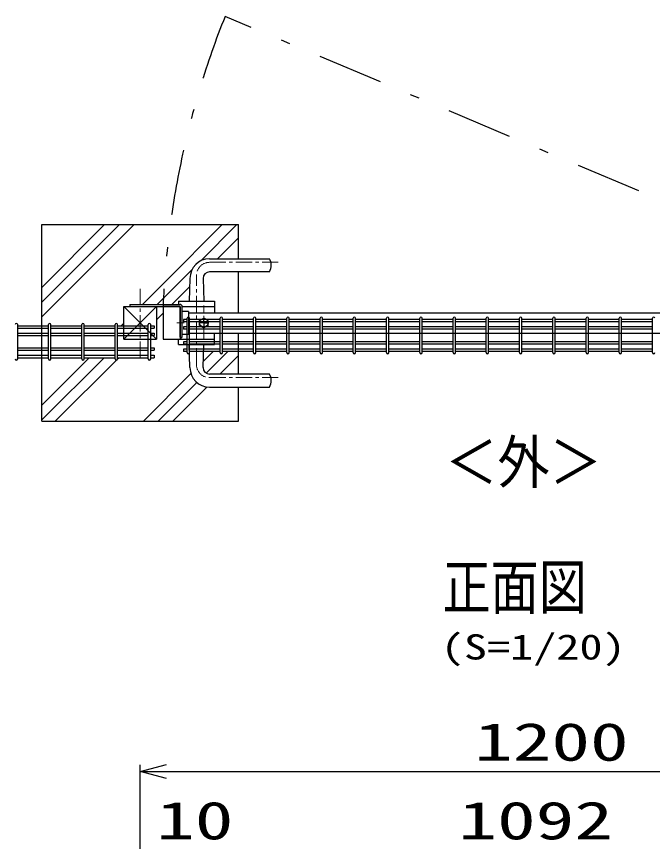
# Model space of a CAD drawing. Units: millimetres, scale not verified. Extents: x -4425 to 4425, y -3150 to 3150.
# Drawn here: x -2933 to -1962, y 1019 to 2278 of the extents above; entities that cross this region are included whole.
import ezdxf
from ezdxf.enums import TextEntityAlignment as Align

# ---------------------------------------------------------------- set-up
doc = ezdxf.new("R2010")
doc.units = ezdxf.units.MM
doc.header["$LTSCALE"] = 20
doc.linetypes.add('USER1', pattern=[2, 1.25, -0.25, 0.25, -0.25])
doc.linetypes.add('USER4', pattern=[10.7, 5, -2.5, 0.7, -2.5])
for name, color, linetype, lineweight in [('0-2_Jﾊﾟﾈﾙ', 3, 'Continuous', 25), ('0-3_外形線', 7, 'Continuous', 25), ('0-4_寸法線', 4, 'Continuous', 25), ('0-5_寸法', 4, 'Continuous', 25), ('0-A_0', 7, 'Continuous', 25), ('0-B_軸線', 1, 'USER1', 9), ('0-C_扉縦枠', 7, 'Continuous', 25), ('0-D_扉横枠', 7, 'Continuous', 25), ('0-E_ハッチング', 4, 'Continuous', 25), ('1-1_丁番', 3, 'Continuous', 25)]:
    doc.layers.add(name, color=color, linetype=linetype, lineweight=lineweight)
doc.layers.add('1-4_D-TITLE', color=7, linetype='Continuous')
doc.styles.add('ＭＳ ゴシック', font='')
doc.styles.get('ＭＳ ゴシック').set_extended_font_data('MS Gothic')

# ---------------------------------------------------------------- blocks, each defined once
blk = doc.blocks.new('_Open30')
at = {"layer": '0-5_寸法'}
blk.add_line((0, 0), (-20, 0), dxfattribs=at)
blk.add_lwpolyline([(-20, 5.36), (0, 0), (-20, -5.36)], dxfattribs=at)

msp = doc.modelspace()

# ---------------------------------------------------------------- linework, layer by layer
at = {"layer": '0-2_Jﾊﾟﾈﾙ'}
for p, q in [((-2677.85, 1815.93), (-2677.85, 1812.33)), ((-2672.65, 1815.93), (-2677.85, 1815.93)), ((-2672.65, 1765.33), (-2672.65, 1817.73)), ((-2669.05, 1765.33), (-2669.05, 1817.73)), ((-2621.89, 1815.93), (-2669.05, 1815.93)), ((-2621.89, 1765.33), (-2621.89, 1817.73)), ((-2618.29, 1765.33), (-2618.29, 1817.73)), ((-2571.12, 1815.93), (-2618.29, 1815.93)), ((-2571.12, 1765.33), (-2571.12, 1817.73)), ((-2567.52, 1765.33), (-2567.52, 1817.73)), ((-2520.35, 1815.93), (-2567.52, 1815.93)), ((-2520.35, 1765.33), (-2520.35, 1817.73)), ((-2516.75, 1765.33), (-2516.75, 1817.73)), ((-2469.58, 1815.93), (-2516.75, 1815.93)), ((-2469.58, 1765.33), (-2469.58, 1817.73)), ((-2465.98, 1765.33), (-2465.98, 1817.73)), ((-2418.81, 1815.93), (-2465.98, 1815.93)), ((-2418.81, 1765.33), (-2418.81, 1817.73)), ((-2415.21, 1765.33), (-2415.21, 1817.73)), ((-2368.04, 1815.93), (-2415.21, 1815.93)), ((-2368.04, 1765.33), (-2368.04, 1817.73)), ((-2364.44, 1765.33), (-2364.44, 1817.73)), ((-2317.27, 1815.93), (-2364.44, 1815.93)), ((-2317.27, 1765.33), (-2317.27, 1817.73)), ((-2313.67, 1765.33), (-2313.67, 1817.73)), ((-2266.5, 1815.93), (-2313.67, 1815.93)), ((-2266.5, 1765.33), (-2266.5, 1817.73)), ((-2262.9, 1765.33), (-2262.9, 1817.73)), ((-2215.73, 1815.93), (-2262.9, 1815.93)), ((-2215.73, 1765.33), (-2215.73, 1817.73)), ((-2212.13, 1765.33), (-2212.13, 1817.73)), ((-2164.96, 1815.93), (-2212.13, 1815.93)), ((-2164.96, 1765.33), (-2164.96, 1817.73)), ((-2161.36, 1765.33), (-2161.36, 1817.73)), ((-2114.19, 1815.93), (-2161.36, 1815.93)), ((-2114.19, 1765.33), (-2114.19, 1817.73)), ((-2110.59, 1765.33), (-2110.59, 1817.73)), ((-2063.42, 1815.93), (-2110.59, 1815.93)), ((-2063.42, 1765.33), (-2063.42, 1817.73)), ((-2059.82, 1765.33), (-2059.82, 1817.73)), ((-2012.65, 1815.93), (-2059.82, 1815.93)), ((-2012.65, 1765.33), (-2012.65, 1817.73)), ((-2009.05, 1765.33), (-2009.05, 1817.73)), ((-1961.89, 1815.93), (-2009.05, 1815.93)), ((-1961.89, 1765.33), (-1961.89, 1817.73)), ((-2931.24, 1755.83), (-2931.24, 1808.23)), ((-2931.24, 1806.43), (-2884.07, 1806.43)), ((-2931.24, 1802.83), (-2884.07, 1802.83)), ((-2884.07, 1755.83), (-2884.07, 1808.23)), ((-2880.47, 1755.83), (-2880.47, 1808.23)), ((-2880.47, 1806.43), (-2833.3, 1806.43)), ((-2880.47, 1802.83), (-2833.3, 1802.83)), ((-2833.3, 1755.83), (-2833.3, 1808.23)), ((-2829.7, 1755.83), (-2829.7, 1808.23)), ((-2829.7, 1806.43), (-2782.53, 1806.43)), ((-2829.7, 1802.83), (-2782.53, 1802.83)), ((-2782.53, 1755.83), (-2782.53, 1808.23)), ((-2778.93, 1755.83), (-2778.93, 1808.23)), ((-2778.93, 1806.43), (-2731.76, 1806.43)), ((-2778.93, 1802.83), (-2731.76, 1802.83)), ((-2731.76, 1755.83), (-2731.76, 1808.23)), ((-2728.16, 1755.83), (-2728.16, 1808.23)), ((-2728.16, 1806.43), (-2722.96, 1806.43)), ((-2728.16, 1802.83), (-2722.96, 1802.83)), ((-2722.96, 1806.43), (-2722.96, 1802.83)), ((-2672.65, 1812.33), (-2677.85, 1812.33)), ((-2677.85, 1804.63), (-2677.85, 1801.03)), ((-2672.65, 1804.63), (-2677.85, 1804.63)), ((-2672.65, 1801.03), (-2677.85, 1801.03)), ((-2621.89, 1812.33), (-2669.05, 1812.33)), ((-2621.89, 1804.63), (-2669.05, 1804.63)), ((-2621.89, 1801.03), (-2669.05, 1801.03)), ((-2571.12, 1812.33), (-2618.29, 1812.33)), ((-2571.12, 1804.63), (-2618.29, 1804.63)), ((-2571.12, 1801.03), (-2618.29, 1801.03)), ((-2520.35, 1812.33), (-2567.52, 1812.33)), ((-2520.35, 1804.63), (-2567.52, 1804.63)), ((-2520.35, 1801.03), (-2567.52, 1801.03)), ((-2469.58, 1812.33), (-2516.75, 1812.33)), ((-2469.58, 1804.63), (-2516.75, 1804.63)), ((-2469.58, 1801.03), (-2516.75, 1801.03)), ((-2418.81, 1812.33), (-2465.98, 1812.33)), ((-2418.81, 1804.63), (-2465.98, 1804.63)), ((-2418.81, 1801.03), (-2465.98, 1801.03)), ((-2368.04, 1812.33), (-2415.21, 1812.33)), ((-2368.04, 1804.63), (-2415.21, 1804.63)), ((-2368.04, 1801.03), (-2415.21, 1801.03)), ((-2317.27, 1812.33), (-2364.44, 1812.33)), ((-2317.27, 1804.63), (-2364.44, 1804.63)), ((-2317.27, 1801.03), (-2364.44, 1801.03)), ((-2266.5, 1812.33), (-2313.67, 1812.33)), ((-2266.5, 1804.63), (-2313.67, 1804.63)), ((-2266.5, 1801.03), (-2313.67, 1801.03)), ((-2215.73, 1812.33), (-2262.9, 1812.33)), ((-2215.73, 1804.63), (-2262.9, 1804.63)), ((-2215.73, 1801.03), (-2262.9, 1801.03)), ((-2164.96, 1812.33), (-2212.13, 1812.33)), ((-2164.96, 1804.63), (-2212.13, 1804.63)), ((-2164.96, 1801.03), (-2212.13, 1801.03)), ((-2114.19, 1812.33), (-2161.36, 1812.33)), ((-2114.19, 1804.63), (-2161.36, 1804.63)), ((-2114.19, 1801.03), (-2161.36, 1801.03)), ((-2063.42, 1812.33), (-2110.59, 1812.33)), ((-2063.42, 1804.63), (-2110.59, 1804.63)), ((-2063.42, 1801.03), (-2110.59, 1801.03)), ((-2012.65, 1812.33), (-2059.82, 1812.33)), ((-2012.65, 1804.63), (-2059.82, 1804.63)), ((-2012.65, 1801.03), (-2059.82, 1801.03)), ((-1961.89, 1812.33), (-2009.05, 1812.33)), ((-1961.89, 1804.63), (-2009.05, 1804.63)), ((-1961.89, 1801.03), (-2009.05, 1801.03)), ((-2931.24, 1795.13), (-2884.07, 1795.13)), ((-2931.24, 1791.53), (-2884.07, 1791.53)), ((-2880.47, 1795.13), (-2833.3, 1795.13)), ((-2880.47, 1791.53), (-2833.3, 1791.53)), ((-2829.7, 1795.13), (-2782.53, 1795.13)), ((-2829.7, 1791.53), (-2782.53, 1791.53)), ((-2778.93, 1795.13), (-2731.76, 1795.13)), ((-2778.93, 1791.53), (-2731.76, 1791.53)), ((-2728.16, 1795.13), (-2722.96, 1795.13)), ((-2728.16, 1791.53), (-2722.96, 1791.53)), ((-2722.96, 1795.13), (-2722.96, 1791.53)), ((-2677.85, 1782.03), (-2677.85, 1778.43)), ((-2672.65, 1782.03), (-2677.85, 1782.03)), ((-2672.65, 1778.43), (-2677.85, 1778.43)), ((-2621.89, 1782.03), (-2669.05, 1782.03)), ((-2621.89, 1778.43), (-2669.05, 1778.43)), ((-2571.12, 1782.03), (-2618.29, 1782.03)), ((-2571.12, 1778.43), (-2618.29, 1778.43)), ((-2520.35, 1782.03), (-2567.52, 1782.03)), ((-2520.35, 1778.43), (-2567.52, 1778.43)), ((-2469.58, 1782.03), (-2516.75, 1782.03)), ((-2469.58, 1778.43), (-2516.75, 1778.43)), ((-2418.81, 1782.03), (-2465.98, 1782.03)), ((-2418.81, 1778.43), (-2465.98, 1778.43)), ((-2368.04, 1782.03), (-2415.21, 1782.03)), ((-2368.04, 1778.43), (-2415.21, 1778.43)), ((-2317.27, 1782.03), (-2364.44, 1782.03)), ((-2317.27, 1778.43), (-2364.44, 1778.43)), ((-2266.5, 1782.03), (-2313.67, 1782.03)), ((-2266.5, 1778.43), (-2313.67, 1778.43)), ((-2215.73, 1782.03), (-2262.9, 1782.03)), ((-2215.73, 1778.43), (-2262.9, 1778.43)), ((-2164.96, 1782.03), (-2212.13, 1782.03)), ((-2164.96, 1778.43), (-2212.13, 1778.43)), ((-2114.19, 1782.03), (-2161.36, 1782.03)), ((-2114.19, 1778.43), (-2161.36, 1778.43)), ((-2063.42, 1782.03), (-2110.59, 1782.03)), ((-2063.42, 1778.43), (-2110.59, 1778.43)), ((-2012.65, 1782.03), (-2059.82, 1782.03)), ((-2012.65, 1778.43), (-2059.82, 1778.43)), ((-1961.89, 1782.03), (-2009.05, 1782.03)), ((-1961.89, 1778.43), (-2009.05, 1778.43)), ((-2931.24, 1772.53), (-2884.07, 1772.53)), ((-2931.24, 1768.93), (-2884.07, 1768.93)), ((-2880.47, 1772.53), (-2833.3, 1772.53)), ((-2880.47, 1768.93), (-2833.3, 1768.93)), ((-2829.7, 1772.53), (-2782.53, 1772.53)), ((-2829.7, 1768.93), (-2782.53, 1768.93)), ((-2778.93, 1772.53), (-2731.76, 1772.53)), ((-2778.93, 1768.93), (-2731.76, 1768.93)), ((-2728.16, 1772.53), (-2722.96, 1772.53)), ((-2728.16, 1768.93), (-2722.96, 1768.93)), ((-2722.96, 1772.53), (-2722.96, 1768.93)), ((-2677.85, 1770.73), (-2677.85, 1767.13)), ((-2672.65, 1770.73), (-2677.85, 1770.73)), ((-2672.65, 1767.13), (-2677.85, 1767.13)), ((-2621.89, 1770.73), (-2669.05, 1770.73)), ((-2621.89, 1767.13), (-2669.05, 1767.13)), ((-2571.12, 1770.73), (-2618.29, 1770.73)), ((-2571.12, 1767.13), (-2618.29, 1767.13)), ((-2520.35, 1770.73), (-2567.52, 1770.73)), ((-2520.35, 1767.13), (-2567.52, 1767.13)), ((-2469.58, 1770.73), (-2516.75, 1770.73)), ((-2469.58, 1767.13), (-2516.75, 1767.13)), ((-2418.81, 1770.73), (-2465.98, 1770.73)), ((-2418.81, 1767.13), (-2465.98, 1767.13)), ((-2368.04, 1770.73), (-2415.21, 1770.73)), ((-2368.04, 1767.13), (-2415.21, 1767.13)), ((-2317.27, 1770.73), (-2364.44, 1770.73)), ((-2317.27, 1767.13), (-2364.44, 1767.13)), ((-2266.5, 1770.73), (-2313.67, 1770.73)), ((-2266.5, 1767.13), (-2313.67, 1767.13)), ((-2215.73, 1770.73), (-2262.9, 1770.73)), ((-2215.73, 1767.13), (-2262.9, 1767.13)), ((-2164.96, 1770.73), (-2212.13, 1770.73)), ((-2164.96, 1767.13), (-2212.13, 1767.13)), ((-2114.19, 1770.73), (-2161.36, 1770.73)), ((-2114.19, 1767.13), (-2161.36, 1767.13)), ((-2063.42, 1770.73), (-2110.59, 1770.73)), ((-2063.42, 1767.13), (-2110.59, 1767.13)), ((-2012.65, 1770.73), (-2059.82, 1770.73)), ((-2012.65, 1767.13), (-2059.82, 1767.13)), ((-1961.89, 1770.73), (-2009.05, 1770.73)), ((-1961.89, 1767.13), (-2009.05, 1767.13)), ((-2931.24, 1761.23), (-2884.07, 1761.23)), ((-2931.24, 1757.63), (-2884.07, 1757.63)), ((-2880.47, 1761.23), (-2833.3, 1761.23)), ((-2880.47, 1757.63), (-2833.3, 1757.63)), ((-2829.7, 1761.23), (-2782.53, 1761.23)), ((-2829.7, 1757.63), (-2782.53, 1757.63)), ((-2778.93, 1761.23), (-2731.76, 1761.23)), ((-2778.93, 1757.63), (-2731.76, 1757.63)), ((-2728.16, 1757.63), (-2722.96, 1757.63))]:
    msp.add_line(p, q, dxfattribs=at)
msp.add_lwpolyline([(-2728.16, 1761.23), (-2722.96, 1761.23), (-2722.96, 1757.63)], dxfattribs=at)
for centre, start, end in [((-2670.85, 1817.73), 0, 180), ((-2620.09, 1817.73), 0, 180), ((-2569.32, 1817.73), 0, 180), ((-2518.55, 1817.73), 0, 180), ((-2467.78, 1817.73), 0, 180), ((-2417.01, 1817.73), 0, 180), ((-2366.24, 1817.73), 0, 180), ((-2315.47, 1817.73), 0, 180), ((-2264.7, 1817.73), 0, 180), ((-2213.93, 1817.73), 0, 180), ((-2163.16, 1817.73), 0, 180), ((-2112.39, 1817.73), 0, 180), ((-2061.62, 1817.73), 0, 180), ((-2010.85, 1817.73), 0, 180), ((-1960.09, 1817.73), 0, 180), ((-2933.04, 1808.23), 0, 180), ((-2882.27, 1808.23), 0, 180), ((-2831.5, 1808.23), 0, 180), ((-2780.73, 1808.23), 0, 180), ((-2729.96, 1808.23), 0, 180), ((-2670.85, 1765.33), 180, 0), ((-2620.09, 1765.33), 180, 0), ((-2569.32, 1765.33), 180, 0), ((-2518.55, 1765.33), 180, 0), ((-2467.78, 1765.33), 180, 0), ((-2417.01, 1765.33), 180, 0), ((-2366.24, 1765.33), 180, 0), ((-2315.47, 1765.33), 180, 0), ((-2264.7, 1765.33), 180, 0), ((-2213.93, 1765.33), 180, 0), ((-2163.16, 1765.33), 180, 0), ((-2112.39, 1765.33), 180, 0), ((-2061.62, 1765.33), 180, 0), ((-2010.85, 1765.33), 180, 0), ((-1960.09, 1765.33), 180, 0), ((-2933.04, 1755.83), 180, 0), ((-2882.27, 1755.83), 180, 0), ((-2831.5, 1755.83), 180, 0), ((-2780.73, 1755.83), 180, 0), ((-2729.96, 1755.83), 180, 0)]:
    msp.add_arc(centre, 1.8, start, end, dxfattribs=at)
at = {"layer": '0-3_外形線'}
for p, q in [((-2638.16, 1908.63), (-2546.84, 1908.63)), ((-2546.84, 1888.63), (-2638.16, 1888.63)), ((-2668.16, 1878.63), (-2669.16, 1843.63)), ((-2648.16, 1878.63), (-2647.16, 1843.63)), ((-2685.66, 1843.63), (-2630.66, 1843.63)), ((-2685.66, 1843.63), (-2685.66, 1838.83)), ((-2630.66, 1843.63), (-2630.66, 1826.13)), ((-2769.16, 1785.63), (-2769.16, 1835.63)), ((-2719.16, 1785.63), (-2769.16, 1835.63)), ((-2769.16, 1835.63), (-2719.16, 1835.63)), ((-2719.16, 1835.63), (-2719.16, 1785.63)), ((-2682.16, 1788.83), (-2682.16, 1785.63)), ((-2630.66, 1777.63), (-2630.66, 1795.13)), ((-2685.66, 1777.63), (-2685.66, 1785.63)), ((-2685.66, 1777.63), (-2630.66, 1777.63)), ((-2668.16, 1742.63), (-2669.16, 1777.63)), ((-2648.16, 1742.63), (-2647.16, 1777.63)), ((-2546.84, 1732.63), (-2638.16, 1732.63)), ((-2638.16, 1712.63), (-2546.84, 1712.63))]:
    msp.add_line(p, q, dxfattribs=at)
msp.add_lwpolyline([(-2719.16, 1835.63), (-2769.16, 1785.63), (-2719.16, 1785.63)], dxfattribs=at)
for centre, radius, start, end in [((-2638.16, 1878.63), 30, 90, 180), ((-2564.16, 1898.63), 20, 330, 30), ((-2638.16, 1878.63), 10, 90, 180), ((-2638.16, 1742.63), 30, 180, 270), ((-2638.16, 1742.63), 10, 180, 270), ((-2564.16, 1722.63), 20, 330, 30)]:
    msp.add_arc(centre, radius, start, end, dxfattribs=at)
at = {"layer": '0-4_寸法線'}
for p, q in [((-2744.16, 600.17), (-2744.16, 1136.32)), ((-2704.16, 1126.32), (-1584.16, 1126.32))]:
    msp.add_line(p, q, dxfattribs=at)
at = {"layer": '0-A_0'}
for p, q in [((-2894.16, 1660.63), (-2894.16, 1960.63)), ((-2894.16, 1960.63), (-2594.16, 1960.63)), ((-2594.16, 1908.63), (-2594.16, 1960.63)), ((-2594.16, 1826.13), (-2594.16, 1888.63)), ((-2679.96, 1835.63), (-2630.66, 1835.63)), ((-2594.16, 1732.63), (-2594.16, 1795.13)), ((-2594.16, 1660.63), (-2594.16, 1712.63)), ((-2894.16, 1660.63), (-2594.16, 1660.63))]:
    msp.add_line(p, q, dxfattribs=at)
at = {"layer": '0-B_軸線'}
for p, q in [((-2638.16, 1903.13), (-2533.65, 1903.13)), ((-2658.16, 1747.13), (-2658.16, 1883.13)), ((-2744.16, 1757.54), (-2744.16, 1863.72)), ((-2646.96, 1786.48), (-2646.96, 1837.05)), ((-2646.96, 1786.48), (-2646.96, 1837.05)), ((-2646.96, 1786.48), (-2646.96, 1837.05)), ((-2676.82, 1810.63), (-2688.01, 1810.63)), ((-2638.16, 1727.13), (-2533.65, 1727.13))]:
    msp.add_line(p, q, dxfattribs=at)
for centre, start, end in [((-2638.16, 1883.13), 90, 180), ((-2638.16, 1747.13), 180, 270)]:
    msp.add_arc(centre, 20, start, end, dxfattribs=at)
at = {"layer": '0-C_扉縦枠'}
for p, q in [((-2709.16, 1835.63), (-2709.16, 1785.63)), ((-2683.16, 1835.63), (-2709.16, 1835.63)), ((-2683.16, 1835.63), (-2683.16, 1785.63)), ((-2709.16, 1785.63), (-2630.66, 1785.63))]:
    msp.add_line(p, q, dxfattribs=at)
at = {"layer": '0-D_扉横枠'}
for p, q in [((-2670.16, 1828.08), (-2679.96, 1828.08)), ((-2670.16, 1828.08), (-2670.16, 1793.18)), ((-2670.16, 1826.13), (-1656.16, 1826.13)), ((-2653.46, 1814.38), (-2646.96, 1818.13)), ((-2653.46, 1806.88), (-2653.46, 1814.38)), ((-2640.47, 1814.38), (-2646.96, 1818.13)), ((-2646.96, 1810.81), (-2646.96, 1817.22)), ((-2640.47, 1806.88), (-2640.47, 1814.38)), ((-2647.14, 1810.63), (-2653.55, 1810.63)), ((-2653.46, 1806.88), (-2646.96, 1803.13)), ((-2647.05, 1810.63), (-2646.87, 1810.63)), ((-2646.96, 1810.54), (-2646.96, 1810.72)), ((-2646.96, 1810.45), (-2646.96, 1804.04)), ((-2640.47, 1806.88), (-2646.96, 1803.13)), ((-2646.78, 1810.63), (-2640.38, 1810.63)), ((-2670.16, 1793.18), (-2679.96, 1793.18)), ((-2670.16, 1795.13), (-1656.16, 1795.13))]:
    msp.add_line(p, q, dxfattribs=at)
msp.add_circle((-2646.96, 1810.63), 6.5, dxfattribs=at)
at = {"layer": '0-E_ハッチング', "linetype": 'USER4'}
msp.add_line((-1588.46, 1846.13), (-2614.57, 2278.26), dxfattribs=at)
at = {"layer": '0-E_ハッチング'}
for p, q in [((-2894.16, 1820.02), (-2753.55, 1960.63)), ((-2894.16, 1842.47), (-2776, 1960.63)), ((-2894.16, 1864.92), (-2798.45, 1960.63)), ((-2651.76, 1905.26), (-2596.4, 1960.63)), ((-2625.95, 1908.63), (-2594.16, 1940.41)), ((-2695.75, 1838.83), (-2668.52, 1866.05)), ((-2719.16, 1815.41), (-2709.16, 1825.41)), ((-2773.05, 1806.43), (-2769.16, 1810.31)), ((-2647.9, 1751.98), (-2632.74, 1767.13)), ((-2643.33, 1734.09), (-2610.29, 1767.13)), ((-2894.16, 1662.86), (-2799.4, 1757.63)), ((-2894.16, 1685.31), (-2821.85, 1757.63)), ((-2873.95, 1660.63), (-2780.53, 1754.04)), ((-2778.95, 1755.62), (-2776.95, 1757.63)), ((-2622.34, 1732.63), (-2594.16, 1760.81)), ((-2739.24, 1660.63), (-2666.6, 1733.28)), ((-2716.79, 1660.63), (-2657.61, 1719.81)), ((-2694.34, 1660.63), (-2642, 1712.97))]:
    msp.add_line(p, q, dxfattribs=at)
for points in [[(-2740.65, 1838.83), (-2705.99, 1873.49), (-2618.85, 1960.63)], [(-2718.2, 1838.83), (-2708.15, 1848.88), (-2664.8, 1892.23)]]:
    msp.add_lwpolyline(points, dxfattribs=at)
at = {"layer": '0-E_ハッチング', "linetype": 'USER4'}
msp.add_arc((-1383.17, 1783.67), 1327.01, 158.11722, 177.75601, dxfattribs=at)
at = {"layer": '1-1_丁番'}
for p, q in [((-2759.96, 1838.83), (-2759.96, 1835.63)), ((-2759.96, 1838.83), (-2683.16, 1838.83)), ((-2759.96, 1835.63), (-2683.16, 1835.63)), ((-2683.16, 1788.83), (-2683.16, 1835.63)), ((-2679.96, 1788.83), (-2679.96, 1835.63)), ((-2683.16, 1788.83), (-2679.96, 1788.83))]:
    msp.add_line(p, q, dxfattribs=at)
msp.add_arc((-2683.16, 1835.63), 3.2, 360, 90, dxfattribs=at)

# ---------------------------------------------------------------- block references
at = {"layer": '0-4_寸法線', "xscale": 2, "yscale": 2, "rotation": 180}
msp.add_blockref('_Open30', (-2744.16, 1126.32), dxfattribs=at)

# ---------------------------------------------------------------- texts
at = {"layer": '0-3_外形線', "style": 'ＭＳ ゴシック', "width": 0.9}
msp.add_text('＜外＞', height=64.96, dxfattribs=at).set_placement((-2278.48, 1546.38), align=Align.BOTTOM_LEFT)
at = {"layer": '0-4_寸法線', "color": 2, "style": 'ＭＳ ゴシック', "width": 1.5}
for s, p in [('1200', (-2234.16, 1125.22)), ('10', (-2719.72, 1005.22)), ('1092', (-2258.16, 1005.22))]:
    msp.add_text(s, height=57.77, dxfattribs=at).set_placement(p, align=Align.BOTTOM_LEFT)
at = {"layer": '1-4_D-TITLE', "style": 'ＭＳ ゴシック'}
for s, height, width, p in [('正面図', 67.3, 0.8, (-2282.44, 1353.71)), ('(S=1/20)', 38.42, 1.35, (-2285.18, 1285.52))]:
    msp.add_text(s, height=height, dxfattribs=dict(at, width=width)).set_placement(p, align=Align.BOTTOM_LEFT)

doc.saveas('drawing.dxf')
